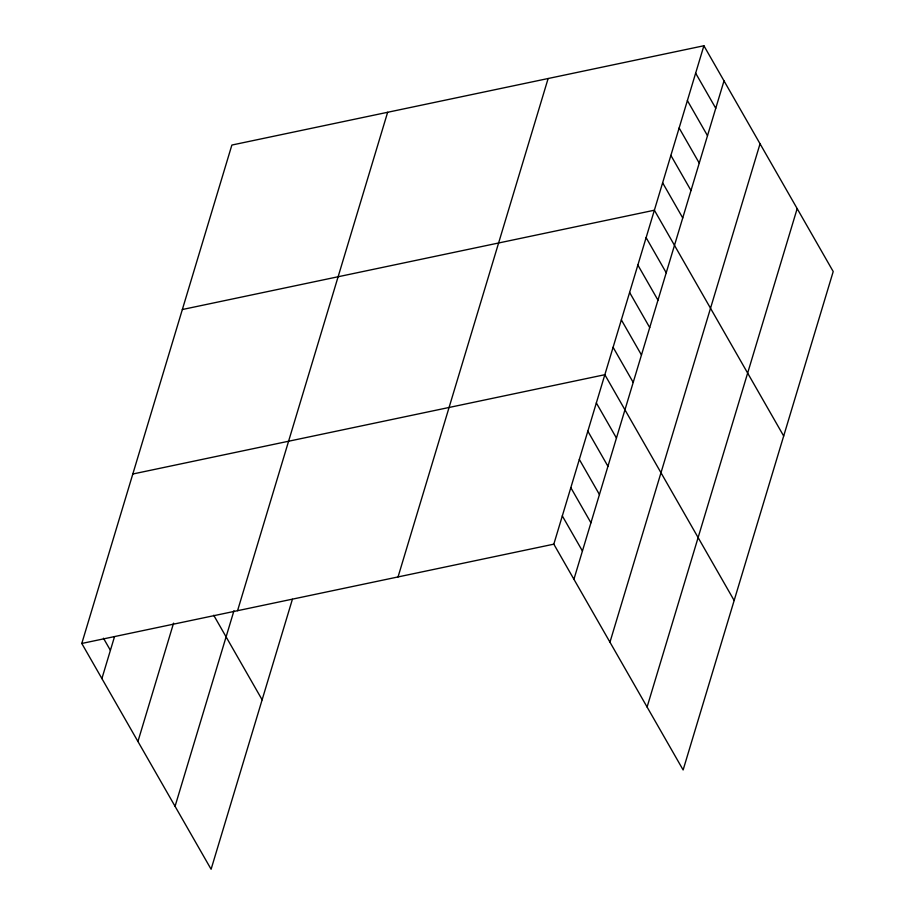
<?xml version="1.0" encoding="UTF-8"?>
<svg xmlns="http://www.w3.org/2000/svg" width="915" height="915" viewBox="0 0 915 915"><rect width="100%" height="100%" fill="white"/><g stroke="black" fill="none" stroke-linecap="round" stroke-linejoin="round"><path stroke-width="1.37" d="M292.4 599.279L211.102 869.25L81.79 643.462L231.872 145.05L703.898 45.75L833.21 271.538L683.128 769.95L553.815 544.162L703.898 45.75M101.897 678.575L114.455 636.886M137.936 741.493L173.576 623.149M175.062 806.321L233.954 610.763M237.557 610.694L387.64 112.282M398.048 576.93L548.131 78.518M573.922 579.275L724.017 80.863M609.962 642.193L760.045 143.792M647.088 707.032L797.171 208.62M182.348 309.522L654.374 210.221L783.686 436.02M132.812 474.004L604.838 374.704L734.15 600.492M81.79 643.462L553.815 544.162M695.652 73.166L715.759 108.279M687.394 100.57L707.501 135.695M679.136 127.986L699.243 163.099M670.878 155.401L690.997 190.514M662.632 182.817L682.739 217.93M646.116 237.637L666.223 272.75M637.858 265.053L657.976 300.166M629.612 292.457L649.719 327.581M621.354 319.873L641.461 354.986M613.096 347.288L633.203 382.401M596.34 402.943L616.447 438.056M587.83 431.182L607.949 466.295M579.332 459.433L599.439 494.546M570.823 487.672L590.93 522.785M562.313 515.911L582.432 551.024M213.721 615.257L262.125 699.792M103.464 638.224L110.406 650.325"/></g></svg>
